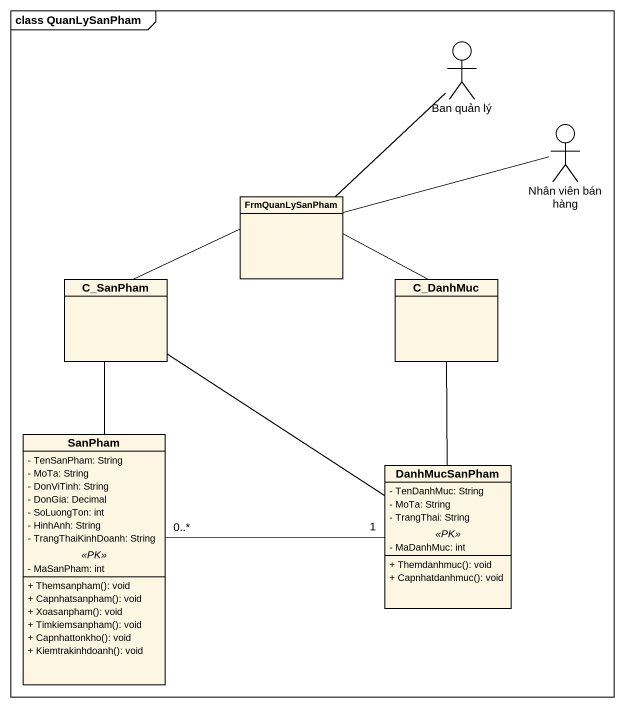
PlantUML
@startuml
mainframe class QuanLySanPham
allowmixing
hide circle
hide empty members
skinparam classAttributeIconSize 0
actor "Ban quản lý" as Ban_quản_lý
actor "Nhân viên bán hàng" as Nhân_viên_bán_hàng
class FrmQuanLySanPham
class C_SanPham
class C_DanhMuc
class SanPham {
  - TenSanPham: String
  - MoTa: String
  - DonViTinh: String
  - DonGia: Decimal
  - SoLuongTon: int
  - HinhAnh: String
  - TrangThaiKinhDoanh: String
  .. <<PK>> ..
  - MaSanPham: int
  --
  + Themsanpham(): void
  + Capnhatsanpham(): void
  + Xoasanpham(): void
  + Timkiemsanpham(): void
  + Capnhattonkho(): void
  + Kiemtrakinhdoanh(): void
}
class DanhMucSanPham {
  - TenDanhMuc: String
  - MoTa: String
  - TrangThai: String
  .. <<PK>> ..
  - MaDanhMuc: int
  --
  + Themdanhmuc(): void
  + Capnhatdanhmuc(): void
}
Ban_quản_lý -- FrmQuanLySanPham
Nhân_viên_bán_hàng -left- FrmQuanLySanPham
FrmQuanLySanPham -left- C_SanPham
FrmQuanLySanPham -right- C_DanhMuc
C_SanPham -- SanPham
C_SanPham -- DanhMucSanPham
C_DanhMuc -- DanhMucSanPham
DanhMucSanPham "1" -left- "0..*" SanPham
@enduml
